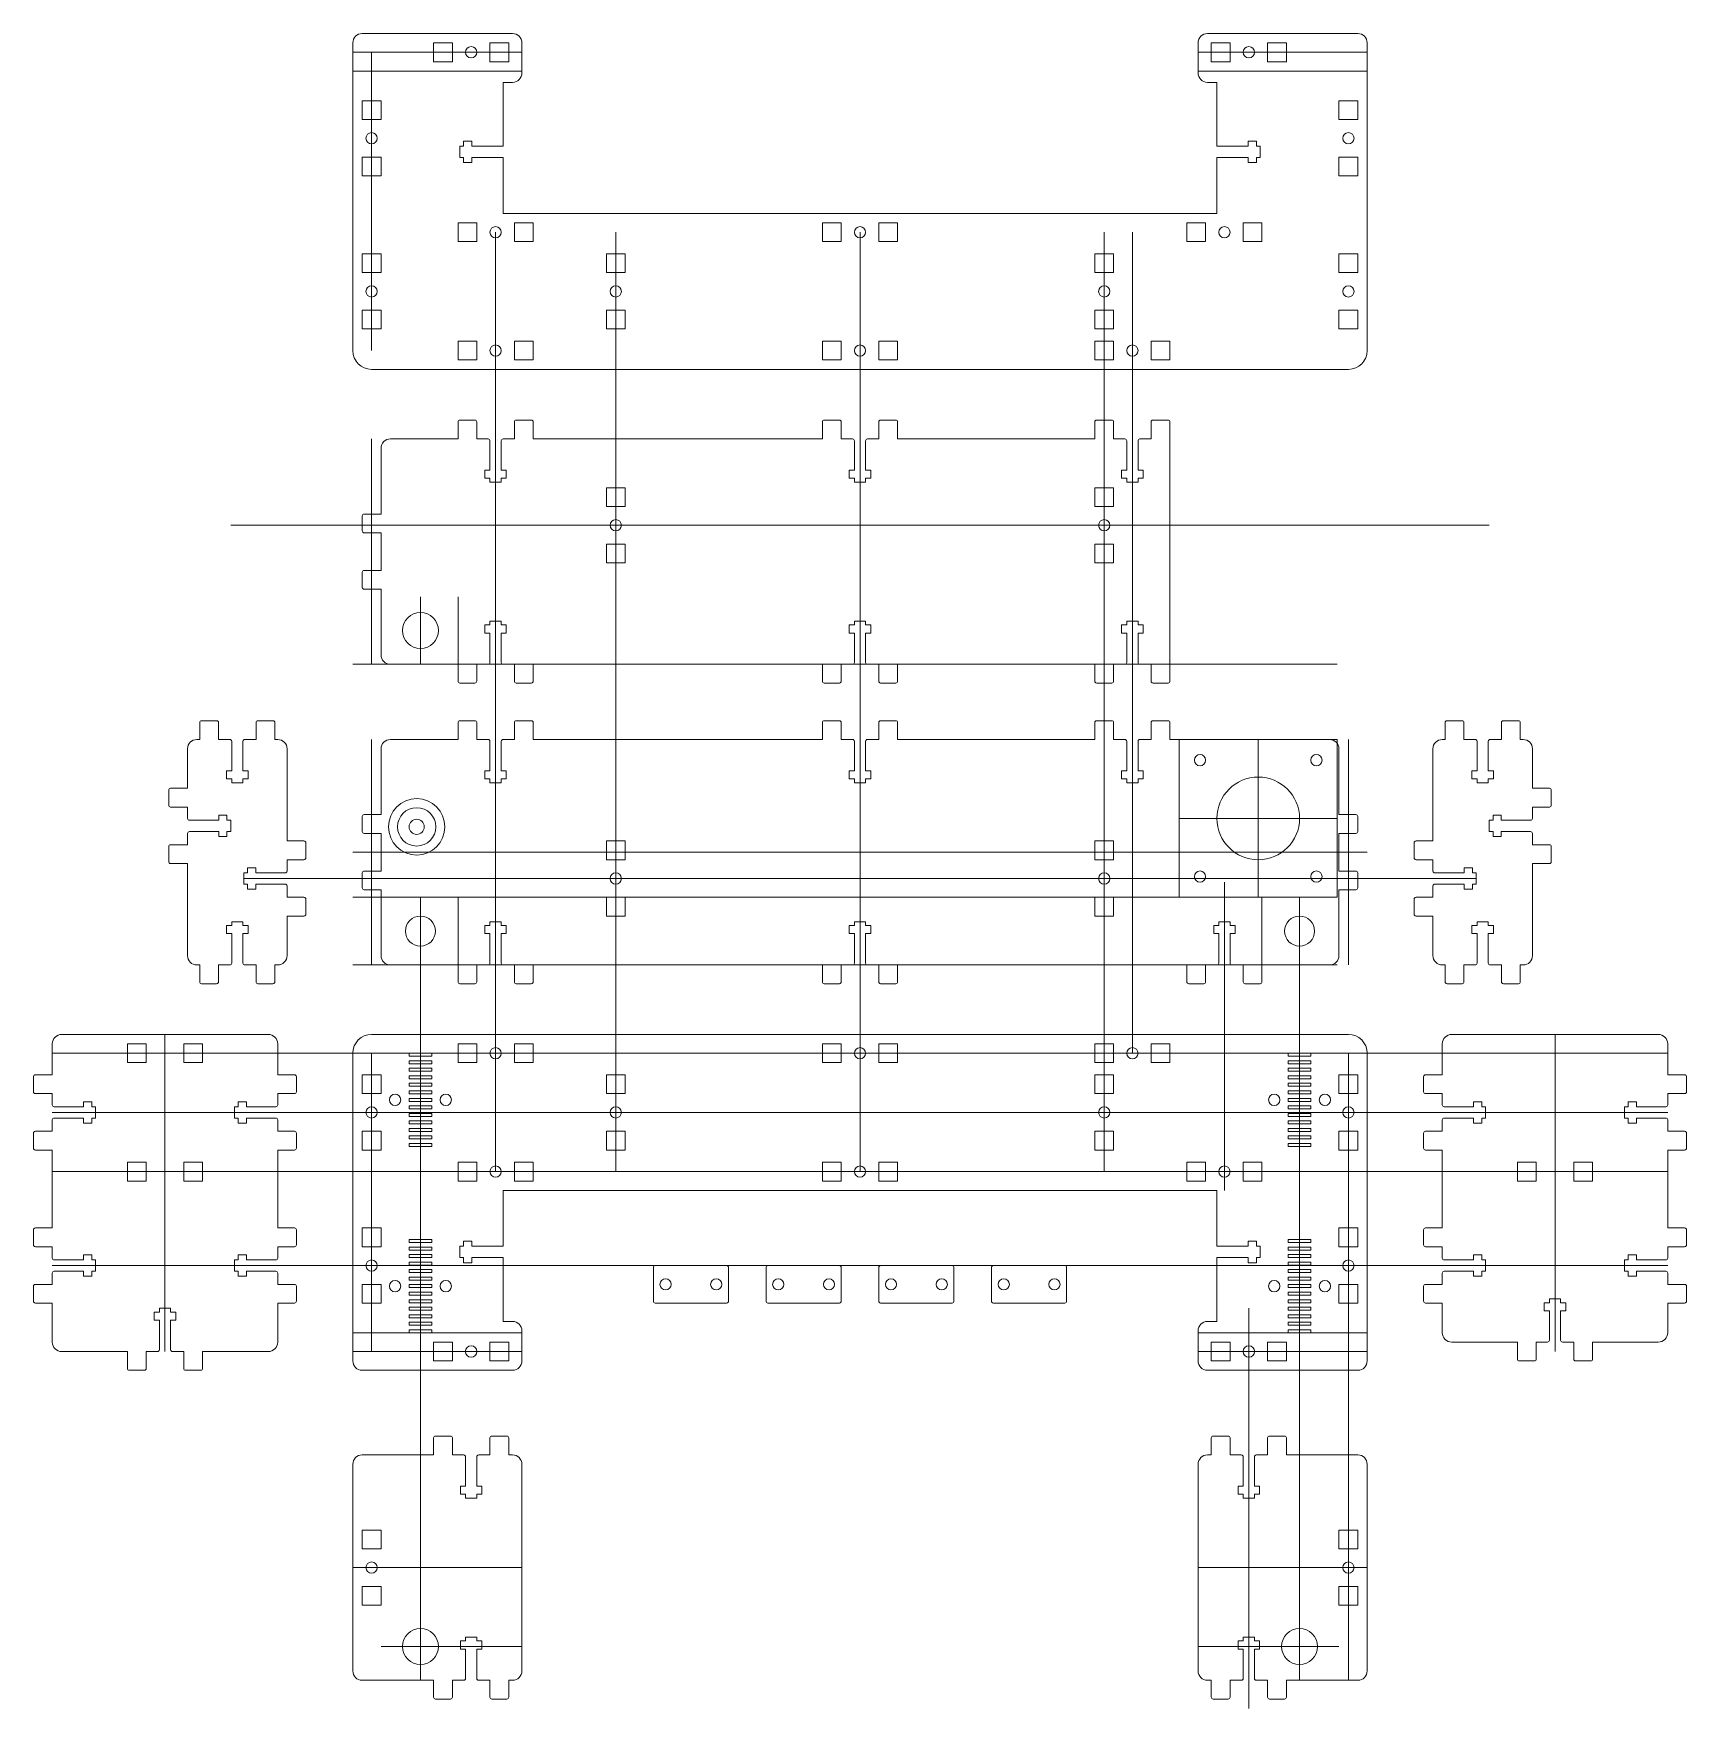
# Model space of a CAD drawing. Header units: millimetres. Extents: x -220 to 220, y -228 to 218.
import ezdxf

# ---------------------------------------------------------------- set-up
doc = ezdxf.new("R2010")
doc.units = ezdxf.units.MM
doc.layers.get('0').update_dxf_attribs({"linetype": 'CONTINUOUS', "lineweight": 0, "true_color": 0x000000})
for name, color, linetype, lineweight, true_color in [('Back', 7, 'CONTINUOUS', 0, 0x000000), ('Belt Clamp', 7, 'CONTINUOUS', 0, 0x000000), ('Drawings', 5, 'CONTINUOUS', 0, 0x0000ff), ('Front', 7, 'CONTINUOUS', 0, 0x000000), ('Left', 7, 'CONTINUOUS', 0, 0x000000), ('Middle', 7, 'CONTINUOUS', 0, 0x000000), ('Ribs', 7, 'CONTINUOUS', 0, 0x000000), ('Right', 7, 'CONTINUOUS', 0, 0x000000), ('Top', 7, 'CONTINUOUS', 0, 0x000000)]:
    doc.layers.add(name, color=color, linetype=linetype, lineweight=lineweight, true_color=true_color)

# ---------------------------------------------------------------- blocks, each defined once
blk = doc.blocks.new('cutouts')
for p, q in [((-5, 2.5), (-10, 2.5)), ((-10, 2.5), (-10, -2.5)), ((-5, 2.5), (-5, -2.5)), ((5, 2.5), (10, 2.5)), ((5, 2.5), (5, -2.5)), ((10, 2.5), (10, -2.5)), ((-5, -2.5), (-10, -2.5)), ((5, -2.5), (10, -2.5))]:
    blk.add_line(p, q)
blk.add_circle((0, 0), 1.5)
blk = doc.blocks.new('m3-t-slot-full')
for p, q in [((-2.86, 8.33), (-2.86, 10.5)), ((-2.86, 10.5), (-1.5, 10.5)), ((-1.5, 11.5), (1.5, 11.5)), ((-1.5, 10.5), (-1.5, 11.5)), ((1.5, 11.5), (1.5, 10.5)), ((1.5, 10.5), (2.86, 10.5)), ((2.86, 10.5), (2.86, 8.33)), ((-1.5, 8.33), (-2.86, 8.33)), ((-1.5, 0.5), (-1.5, 8.33)), ((2.86, 8.33), (1.5, 8.33)), ((1.5, 8.33), (1.5, 0.5)), ((-2, 0), (-5, 0)), ((-10, -4.5), (-10, 0)), ((-5, 0), (-5, -4.5)), ((2, 0), (5, 0)), ((5, 0), (5, -4.5)), ((10, -4.5), (10, 0)), ((-5.5, -5), (-9.5, -5)), ((5.5, -5), (9.5, -5))]:
    blk.add_line(p, q)
for centre, start, end in [((-2, 0.5), 270, 0), ((2, 0.5), 180, 270), ((-9.5, -4.5), 180, 270), ((-5.5, -4.5), 270, 0), ((5.5, -4.5), 180, 270), ((9.5, -4.5), 270, 0)]:
    blk.add_arc(centre, 0.5, start, end)
blk = doc.blocks.new('nema17')
for centre, radius in [((-15.495, 15.495), 1.5), ((15.495, 15.495), 1.5), ((0, 0), 11), ((-15.495, -15.495), 1.5), ((15.495, -15.495), 1.5)]:
    blk.add_circle(centre, radius)
blk = doc.blocks.new('tabs')
for p, q in [((-10, -4.5), (-10, 0)), ((-5, 0), (-5, -4.5)), ((-5, 0), (5, 0)), ((5, 0), (5, -4.5)), ((10, -4.5), (10, 0)), ((-5.5, -5), (-9.5, -5)), ((5.5, -5), (9.5, -5))]:
    blk.add_line(p, q)
for centre, start, end in [((-9.5, -4.5), 180, 270), ((-5.5, -4.5), 270, 0), ((5.5, -4.5), 180, 270), ((9.5, -4.5), 270, 0)]:
    blk.add_arc(centre, 0.5, start, end)
blk = doc.blocks.new('m3-t-slot')
for p, q in [((-2.86, 8.33), (-2.86, 10.5)), ((-2.86, 10.5), (-1.5, 10.5)), ((-1.5, 11.5), (1.5, 11.5)), ((-1.5, 10.5), (-1.5, 11.5)), ((1.5, 11.5), (1.5, 10.5)), ((1.5, 10.5), (2.86, 10.5)), ((2.86, 10.5), (2.86, 8.33)), ((-1.5, 8.33), (-2.86, 8.33)), ((-1.5, 0), (-1.5, 8.33)), ((1.5, 8.33), (1.5, 0)), ((2.86, 8.33), (1.5, 8.33))]:
    blk.add_line(p, q)
blk = doc.blocks.new('belt-slots')
for p, q in [((-3, 12.4), (3, 12.4)), ((-3, 11.6), (-3, 12.4)), ((3, 11.6), (-3, 11.6)), ((-3, 10.4), (3, 10.4)), ((-3, 9.6), (-3, 10.4)), ((3, 9.6), (-3, 9.6)), ((3, 12.4), (3, 11.6)), ((3, 10.4), (3, 9.6)), ((-3, 8.4), (3, 8.4)), ((-3, 7.6), (-3, 8.4)), ((3, 7.6), (-3, 7.6)), ((-3, 6.4), (3, 6.4)), ((-3, 5.6), (-3, 6.4)), ((3, 5.6), (-3, 5.6)), ((3, 8.4), (3, 7.6)), ((3, 6.4), (3, 5.6)), ((-3, 4.4), (3, 4.4)), ((-3, 3.6), (-3, 4.4)), ((3, 3.6), (-3, 3.6)), ((-3, 2.4), (3, 2.4)), ((-3, 1.6), (-3, 2.4)), ((3, 1.6), (-3, 1.6)), ((-3, 0.4), (3, 0.4)), ((-3, -0.4), (-3, 0.4)), ((3, 4.4), (3, 3.6)), ((3, 2.4), (3, 1.6)), ((3, 0.4), (3, -0.4)), ((3, -0.4), (-3, -0.4)), ((-3, -1.6), (3, -1.6)), ((-3, -2.4), (-3, -1.6)), ((3, -2.4), (-3, -2.4)), ((-3, -3.6), (3, -3.6)), ((-3, -4.4), (-3, -3.6)), ((3, -4.4), (-3, -4.4)), ((3, -1.6), (3, -2.4)), ((3, -3.6), (3, -4.4)), ((-3, -5.6), (3, -5.6)), ((-3, -6.4), (-3, -5.6)), ((3, -6.4), (-3, -6.4)), ((-3, -7.6), (3, -7.6)), ((-3, -8.4), (-3, -7.6)), ((3, -8.4), (-3, -8.4)), ((3, -5.6), (3, -6.4)), ((3, -7.6), (3, -8.4)), ((-3, -9.6), (3, -9.6)), ((-3, -10.4), (-3, -9.6)), ((3, -10.4), (-3, -10.4)), ((-3, -11.6), (3, -11.6)), ((-3, -12.4), (-3, -11.6)), ((3, -12.4), (-3, -12.4)), ((3, -9.6), (3, -10.4)), ((3, -11.6), (3, -12.4))]:
    blk.add_line(p, q)
at = {"layer": 'Top'}
for centre in [(-6.75, 0), (6.75, 0)]:
    blk.add_circle(centre, 1.5, dxfattribs=at)

msp = doc.modelspace()

# ---------------------------------------------------------------- linework, layer by layer
for centre, start, end in [((-132.5, 215.38), 90, 180), ((-92.5, 215.38), 360, 90), ((92.5, 215.38), 90, 180), ((132.5, 215.38), 360, 90), ((-92.5, 207.38), 270, 360), ((92.5, 207.38), 180, 270), ((-125, 107.5), 90, 180), ((-125, 52.5), 180, 270), ((-176.5, 27.5), 90, 180), ((-155, 27.5), 360, 90), ((-125, 27.5), 90, 180), ((125, 27.5), 360, 90), ((155, 27.5), 90, 180), ((176.5, 27.5), 360, 90), ((-176.5, -27.5), 180, 270), ((-155, -27.5), 270, 360), ((-125, -27.5), 180, 270), ((125, -27.5), 270, 360), ((155, -27.5), 180, 270), ((176.5, -27.5), 270, 360), ((-212.5, -51), 90, 180), ((-157.5, -51), 360, 90), ((157.5, -51), 90, 180), ((212.5, -51), 360, 90), ((-92.5, -127.38), 360, 90), ((92.5, -127.38), 90, 180), ((157.5, -127.88), 180, 270), ((212.5, -127.88), 270, 360), ((-212.5, -130.38), 180, 270), ((-157.5, -130.38), 270, 360), ((-132.5, -135.38), 180, 270), ((-92.5, -135.38), 270, 360), ((92.5, -135.38), 180, 270), ((132.5, -135.38), 270, 360), ((-132.5, -162.88), 90, 180), ((-92.5, -162.88), 360, 90), ((92.5, -162.88), 90, 180), ((132.5, -162.88), 360, 90), ((-132.5, -217.88), 180, 270), ((-92.5, -217.88), 270, 360), ((92.5, -217.88), 180, 270), ((132.5, -217.88), 270, 360)]:
    msp.add_arc(centre, 2.5, start, end)
at = {"layer": 'Back'}
for p, q in [((-127.5, 90), (-127.5, 107.5)), ((-125, 110), (-107, 110)), ((-87, 110), (-10, 110)), ((10, 110), (62.5, 110)), ((82.5, 110), (82.5, 50)), ((-127.5, 52.5), (-127.5, 70)), ((-107, 50), (-125, 50)), ((-10, 50), (-87, 50)), ((62.5, 50), (10, 50))]:
    msp.add_line(p, q, dxfattribs=at)
msp.add_circle((-117, 59), 4.78, dxfattribs=at)
at = {"layer": 'Belt Clamp'}
for p, q in [((-55, -110.5), (-55, -119.5)), ((-35.5, -110), (-54.5, -110)), ((-35, -119.5), (-35, -110.5)), ((-25, -110.5), (-25, -119.5)), ((-5.5, -110), (-24.5, -110)), ((-5, -119.5), (-5, -110.5)), ((5, -110.5), (5, -119.5)), ((24.5, -110), (5.5, -110)), ((25, -119.5), (25, -110.5)), ((35, -110.5), (35, -119.5)), ((54.5, -110), (35.5, -110)), ((55, -119.5), (55, -110.5)), ((-54.5, -120), (-35.5, -120)), ((-24.5, -120), (-5.5, -120)), ((5.5, -120), (24.5, -120)), ((35.5, -120), (54.5, -120))]:
    msp.add_line(p, q, dxfattribs=at)
for centre in [(-51.75, -115), (-38.25, -115), (-21.75, -115), (-8.25, -115), (8.25, -115), (21.75, -115), (38.25, -115), (51.75, -115)]:
    msp.add_circle(centre, 1.5, dxfattribs=at)
for centre, start, end in [((-54.5, -110.5), 90, 180), ((-35.5, -110.5), 360, 90), ((-24.5, -110.5), 90, 180), ((-5.5, -110.5), 360, 90), ((5.5, -110.5), 90, 180), ((24.5, -110.5), 360, 90), ((35.5, -110.5), 90, 180), ((54.5, -110.5), 360, 90), ((-54.5, -119.5), 180, 270), ((-35.5, -119.5), 270, 360), ((-24.5, -119.5), 180, 270), ((-5.5, -119.5), 270, 360), ((5.5, -119.5), 180, 270), ((24.5, -119.5), 270, 360), ((35.5, -119.5), 180, 270), ((54.5, -119.5), 270, 360)]:
    msp.add_arc(centre, 0.5, start, end, dxfattribs=at)
at = {"layer": 'Drawings'}
for p, q in [((-135, 212.88), (-90, 212.88)), ((-130, 212.88), (-130, 133.5)), ((135, 212.88), (90, 212.88)), ((-135, 207.88), (-90, 207.88)), ((135, 207.88), (90, 207.88)), ((-97, 165), (-97, -85)), ((-65, -85), (-65, 165)), ((0, 165), (0, -85)), ((65, -85), (65, 165)), ((72.5, -53.5), (72.5, 165)), ((-130, 110), (-130, 50)), ((167.5, 87), (-167.5, 87)), ((-117, 68), (-117, 50)), ((-107, 68), (-107, 50)), ((-135, 50), (127, 50)), ((-130, 30), (-130, -30)), ((127, 30), (85, 30)), ((85, 30), (85, -12)), ((106, 30), (106, -12)), ((127, 30), (127, -12)), ((130, -30), (130, 30)), ((127, 9), (85, 9)), ((135, 0), (-135, 0)), ((164, -7), (-164, -7)), ((97, -90), (97, -8)), ((-135, -12), (127, -12)), ((-117, -12), (-117, -30)), ((-117, -220.38), (-117, -12)), ((-107, -12), (-107, -30)), ((127, -12), (85, -12)), ((107, -30), (107, -12)), ((117, -220.38), (117, -12)), ((-135, -30), (127, -30)), ((-185, -132.88), (-185, -48.5)), ((185, -132.88), (185, -48.5)), ((215, -53.5), (-215, -53.5)), ((-130, -132.88), (-130, -53.5)), ((130, -220.38), (130, -53.5)), ((215, -69.25), (-215, -69.25)), ((215, -85), (-215, -85)), ((215, -110), (-215, -110)), ((103.5, -121.38), (103.5, -227.88)), ((-135, -127.88), (-90, -127.88)), ((135, -127.88), (90, -127.88)), ((-135, -132.88), (-90, -132.88)), ((135, -132.88), (90, -132.88)), ((-135, -190.38), (-90, -190.38)), ((135, -190.38), (90, -190.38)), ((-127.5, -211.38), (-90, -211.38)), ((127.5, -211.38), (90, -211.38))]:
    msp.add_line(p, q, dxfattribs=at)
for radius in [7.5, 5.1]:
    msp.add_circle((-118, 6.75), radius, dxfattribs=at)
at = {"layer": 'Front'}
for p, q in [((-132.5, -160.38), (-113.5, -160.38)), ((-93.5, -160.38), (-92.5, -160.38)), ((93.5, -160.38), (92.5, -160.38)), ((132.5, -160.38), (113.5, -160.38)), ((-135, -217.88), (-135, -162.88)), ((-90, -217.88), (-90, -162.88)), ((90, -217.88), (90, -162.88)), ((135, -217.88), (135, -162.88)), ((-132.5, -220.38), (-113.5, -220.38)), ((-93.5, -220.38), (-92.5, -220.38)), ((93.5, -220.38), (92.5, -220.38)), ((132.5, -220.38), (113.5, -220.38))]:
    msp.add_line(p, q, dxfattribs=at)
for centre in [(-117, -211.38), (117, -211.38)]:
    msp.add_circle(centre, 4.78, dxfattribs=at)
at = {"layer": 'Left'}
for p, q in [((157.5, -48.5), (212.5, -48.5)), ((155, -59.25), (155, -51)), ((215, -59.25), (215, -51)), ((155, -100), (155, -79.25)), ((215, -100), (215, -79.25)), ((180, -82.5), (175, -82.5)), ((175, -87.5), (175, -82.5)), ((180, -87.5), (180, -82.5)), ((190, -82.5), (195, -82.5)), ((190, -87.5), (190, -82.5)), ((195, -87.5), (195, -82.5)), ((180, -87.5), (175, -87.5)), ((190, -87.5), (195, -87.5)), ((155, -127.88), (155, -120)), ((215, -127.88), (215, -120)), ((175, -130.38), (157.5, -130.38)), ((212.5, -130.38), (195, -130.38))]:
    msp.add_line(p, q, dxfattribs=at)
at = {"layer": 'Middle'}
for p, q in [((-127.5, 10), (-127.5, 27.5)), ((-125, 30), (-107, 30)), ((-87, 30), (-10, 30)), ((10, 30), (62.5, 30)), ((82.5, 30), (125, 30)), ((127.5, 10), (127.5, 27.5)), ((-127.5, -27.5), (-127.5, -10)), ((127.5, -27.5), (127.5, -10)), ((-107, -30), (-125, -30)), ((-10, -30), (-87, -30)), ((87, -30), (10, -30)), ((125, -30), (107, -30))]:
    msp.add_line(p, q, dxfattribs=at)
for centre, radius in [((-118, 6.75), 2), ((-117, -21), 4), ((117, -21), 4)]:
    msp.add_circle(centre, radius, dxfattribs=at)
at = {"layer": 'Ribs'}
for p, q in [((-179, 17), (-179, 27.5)), ((-175.75, 30), (-176.5, 30)), ((-155, 30), (-155.75, 30)), ((-152.5, 3), (-152.5, 27.5)), ((152.5, 3), (152.5, 27.5)), ((155, 30), (155.75, 30)), ((175.75, 30), (176.5, 30)), ((179, 17), (179, 27.5)), ((-179, -27.5), (-179, -3)), ((179, -27.5), (179, -3)), ((-152.5, -27.5), (-152.5, -17)), ((152.5, -27.5), (152.5, -17)), ((-176.5, -30), (-175.75, -30)), ((-155.75, -30), (-155, -30)), ((155.75, -30), (155, -30)), ((176.5, -30), (175.75, -30))]:
    msp.add_line(p, q, dxfattribs=at)
at = {"layer": 'Right'}
for p, q in [((-157.5, -48.5), (-212.5, -48.5)), ((-215, -59.25), (-215, -51)), ((-190, -51), (-195, -51)), ((-195, -56), (-195, -51)), ((-190, -56), (-190, -51)), ((-180, -51), (-175, -51)), ((-180, -56), (-180, -51)), ((-175, -56), (-175, -51)), ((-155, -59.25), (-155, -51)), ((-190, -56), (-195, -56)), ((-180, -56), (-175, -56)), ((-215, -100), (-215, -79.25)), ((-155, -100), (-155, -79.25)), ((-190, -82.5), (-195, -82.5)), ((-195, -87.5), (-195, -82.5)), ((-190, -87.5), (-190, -82.5)), ((-180, -82.5), (-175, -82.5)), ((-180, -87.5), (-180, -82.5)), ((-175, -87.5), (-175, -82.5)), ((-190, -87.5), (-195, -87.5)), ((-180, -87.5), (-175, -87.5)), ((-215, -130.38), (-215, -120)), ((-155, -130.38), (-155, -120)), ((-212.5, -132.88), (-195, -132.88)), ((-175, -132.88), (-157.5, -132.88))]:
    msp.add_line(p, q, dxfattribs=at)
at = {"layer": 'Top'}
for p, q in [((-135, 215.38), (-135, 133.5)), ((-132.5, 217.88), (-92.5, 217.88)), ((-90, 207.38), (-90, 215.38)), ((90, 207.38), (90, 215.38)), ((132.5, 217.88), (92.5, 217.88)), ((135, 215.38), (135, 133.5)), ((-95, 187.88), (-95, 204.88)), ((-95, 204.88), (-92.5, 204.88)), ((95, 204.88), (92.5, 204.88)), ((95, 187.88), (95, 204.88)), ((-95, 184.88), (-95, 170)), ((95, 184.88), (95, 170)), ((95, 170), (-95, 170)), ((130, 128.5), (-130, 128.5)), ((130, -48.5), (-130, -48.5)), ((-135, -135.38), (-135, -53.5)), ((135, -135.38), (135, -53.5)), ((95, -90), (-95, -90)), ((-95, -104.88), (-95, -90)), ((95, -104.88), (95, -90)), ((-95, -107.88), (-95, -124.88)), ((95, -107.88), (95, -124.88)), ((-95, -124.88), (-92.5, -124.88)), ((-90, -127.38), (-90, -135.38)), ((90, -127.38), (90, -135.38)), ((95, -124.88), (92.5, -124.88)), ((-132.5, -137.88), (-92.5, -137.88)), ((132.5, -137.88), (92.5, -137.88))]:
    msp.add_line(p, q, dxfattribs=at)
for centre, start, end in [((-130, 133.5), 180, 270), ((130, 133.5), 270, 360), ((-130, -53.5), 90, 180), ((130, -53.5), 360, 90)]:
    msp.add_arc(centre, 5, start, end, dxfattribs=at)

# ---------------------------------------------------------------- block references
at = {"layer": 'Back'}
for name, p, rotation in [('m3-t-slot-full', (-97, 110), 180), ('m3-t-slot-full', (0, 110), 180), ('m3-t-slot-full', (72.5, 110), 180), ('cutouts', (-65, 87), 90), ('cutouts', (65, 87), 90), ('tabs', (-127.5, 80), 270), ('m3-t-slot-full', (-97, 50), 360), ('m3-t-slot-full', (0, 50), 360), ('m3-t-slot-full', (72.5, 50), 360)]:
    msp.add_blockref(name, p, dxfattribs=dict(at, rotation=rotation))
at = {"layer": 'Front', "yscale": -1}
for name, p, rotation in [('m3-t-slot-full', (-103.5, -160.38), 360), ('cutouts', (-130, -190.38), 270), ('m3-t-slot-full', (-103.5, -220.38), 180)]:
    msp.add_blockref(name, p, dxfattribs=dict(at, rotation=rotation))
at = {"layer": 'Front'}
for name, p, rotation in [('m3-t-slot-full', (103.5, -160.38), 180), ('cutouts', (130, -190.38), 270), ('m3-t-slot-full', (103.5, -220.38), 360)]:
    msp.add_blockref(name, p, dxfattribs=dict(at, rotation=rotation))
at = {"layer": 'Left'}
for p, rotation in [((155, -69.25), 270), ((215, -69.25), 90), ((155, -110), 270), ((215, -110), 90), ((185, -130.38), 360)]:
    msp.add_blockref('m3-t-slot-full', p, dxfattribs=dict(at, rotation=rotation))
at = {"layer": 'Middle'}
for name, p, rotation in [('m3-t-slot-full', (-97, 30), 180), ('m3-t-slot-full', (0, 30), 180), ('m3-t-slot-full', (72.5, 30), 180), ('nema17', (106, 9), 90), ('nema17', (106, 9), 90), ('tabs', (-127.5, 0), 270), ('tabs', (127.5, 0), 90), ('tabs', (127.5, 0), 90), ('cutouts', (-65, -7), 90), ('cutouts', (65, -7), 90), ('m3-t-slot-full', (-97, -30), 360), ('m3-t-slot-full', (0, -30), 360), ('m3-t-slot-full', (97, -30), 360)]:
    msp.add_blockref(name, p, dxfattribs=dict(at, rotation=rotation))
at = {"layer": 'Ribs'}
for p, rotation in [((-165.75, 30), 180), ((-179, 7), 270.0000000000002), ((-152.5, -7), 90.0000000000002), ((-165.75, -30), 360)]:
    msp.add_blockref('m3-t-slot-full', p, dxfattribs=dict(at, rotation=rotation))
at = {"layer": 'Ribs', "yscale": -1}
for p, rotation in [((165.75, 30), 360), ((179, 7), 269.9999999999998), ((152.5, -7), 89.9999999999998), ((165.75, -30), 180)]:
    msp.add_blockref('m3-t-slot-full', p, dxfattribs=dict(at, rotation=rotation))
at = {"layer": 'Right', "yscale": -1}
for p, rotation in [((-215, -69.25), 90), ((-155, -69.25), 270), ((-215, -110), 90), ((-155, -110), 270), ((-185, -132.88), 180)]:
    msp.add_blockref('m3-t-slot-full', p, dxfattribs=dict(at, rotation=rotation))
at = {"layer": 'Top'}
for name, p, rotation in [('cutouts', (-103.5, 212.88), 360), ('m3-t-slot', (-95, 186.38), 90), ('cutouts', (-97, -53.5), 180), ('cutouts', (0, -53.5), 180), ('cutouts', (72.5, -53.5), 180), ('belt-slots', (117, -65.9), 180), ('cutouts', (-130, -69.25), 270), ('cutouts', (-65, -69.25), 90), ('cutouts', (65, -69.25), 90), ('cutouts', (130, -69.25), 270), ('cutouts', (-97, -85), 180), ('cutouts', (0, -85), 180), ('cutouts', (97, -85), 180), ('cutouts', (-130, -110), 270), ('cutouts', (130, -110), 270), ('m3-t-slot', (95, -106.38), 270), ('belt-slots', (117, -115.48), 180), ('cutouts', (103.5, -132.88), 180)]:
    msp.add_blockref(name, p, dxfattribs=dict(at, rotation=rotation))
at = {"layer": 'Top', "yscale": -1}
for name, p, rotation in [('cutouts', (103.5, 212.88), 180), ('cutouts', (-130, 190), 90), ('cutouts', (130, 190), 90), ('m3-t-slot', (95, 186.38), 90), ('cutouts', (-97, 165), 180), ('cutouts', (0, 165), 180), ('cutouts', (97, 165), 180), ('cutouts', (-130, 149.25), 90), ('cutouts', (-65, 149.25), 270), ('cutouts', (65, 149.25), 270), ('cutouts', (130, 149.25), 90), ('cutouts', (-97, 133.5), 180), ('cutouts', (0, 133.5), 180), ('cutouts', (72.5, 133.5), 180), ('belt-slots', (-117, -65.9), 360), ('belt-slots', (-117, -115.48), 360), ('m3-t-slot', (-95, -106.38), 270), ('cutouts', (-103.5, -132.88), 360)]:
    msp.add_blockref(name, p, dxfattribs=dict(at, rotation=rotation))

doc.saveas('drawing.dxf')
